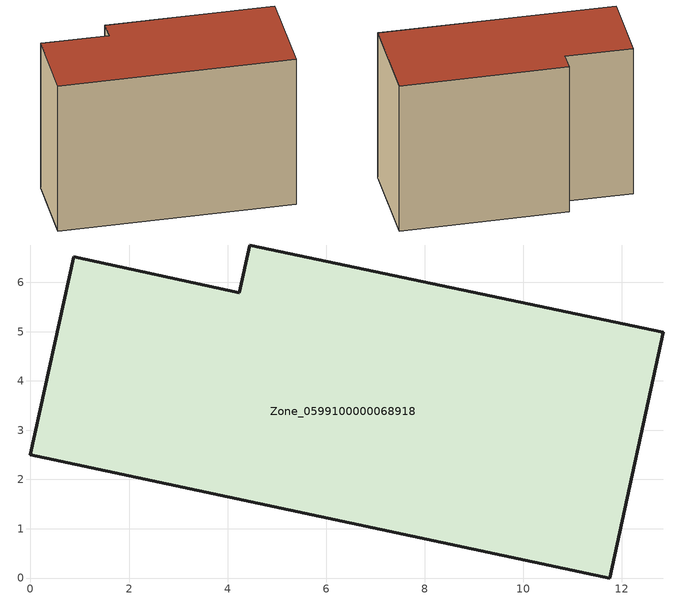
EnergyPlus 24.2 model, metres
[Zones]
Zone_0599100000068918
 floor ground (C_G): 11.76,0 0,2.5 0.88,6.52 4.24,5.79 4.45,6.76 12.84,4.99 z0
 wall outside (C_F): 11.76,0 12.84,4.99 4.45,6.76 4.24,5.79 0.88,6.52 0,2.5 11.76,0 z0:8.39
 roof outside (C_R): 0,2.5 11.76,0 12.84,4.99 4.45,6.76 4.24,5.79 0.88,6.52 z8.39
[BUILDING]
Pand.0599100000068918: North Axis=0; Terrain=City; Loads Convergence Tolerance Value=0.04; Temperature Convergence Tolerance Value=0.4; Solar Distribution=FullExterior; Maximum Number of Warmup Days=25; Minimum Number of Warmup Days=1
[Site:Location]
Rotterdam.The.Hague.AP_ZH_NLD Design_Conditions: Latitude=51.96; Longitude=4.45; Time Zone=1; Elevation=-4.5
[SITE:GROUNDTEMPERATURE:BUILDINGSURFACE]
18, 18, 18, 18, 18, 18, 18, 18, 18, 18, 18, 18
[MATERIAL] Thermal Absorptance=0.9; Solar Absorptance=0.7; Visible Absorptance=0.7
Name | Roughness | Thickness | Conductivity | Density | Specific Heat
G.TI.1975-1991 | MediumSmooth | 0.15 | 0.288461 | 540 | 1210
F.TI.1975-1991 | Rough | 0.3 | 0.230769 | 1920 | 840
R.TI.1975-1991 | MediumRough | 0.2 | 0.153846 | 1500 | 1000
[CONSTRUCTION]
C_G: G.TI.1975-1991
C_F: F.TI.1975-1991
C_R: R.TI.1975-1991
[ZONE]
Zone_0599100000068918: Type=1; Multiplier=1; Ceiling Height=Autocalculate; Volume=Autocalculate; Floor Area=autocalculate; Part of Total Floor Area=Yes
[ZONEINFILTRATION:DESIGNFLOWRATE]
Infil_Zone_0599100000068918: Zone or ZoneList or Space or SpaceList=Zone_0599100000068918; Schedule=AlwaysOn; Design Flow Rate Calculation Method=Flow/Area; Flow Rate per Floor Area=0.003; Constant Term Coefficient=1; Temperature Term Coefficient=0; Velocity Term Coefficient=0; Velocity Squared Term Coefficient=0
[HVACTEMPLATE:ZONE:IDEALLOADSAIRSYSTEM]
Zone_0599100000068918: Maximum Heating Supply Air Temperature=50; Minimum Cooling Supply Air Temperature=13; Maximum Heating Supply Air Humidity Ratio=0.0156; Minimum Cooling Supply Air Humidity Ratio=0.0077; Heating Limit=NoLimit; Cooling Limit=NoLimit; Dehumidification Control Type=ConstantSensibleHeatRatio; Cooling Sensible Heat Ratio=0.7; Dehumidification Setpoint=60; Humidification Control Type=None; Humidification Setpoint=30; Outdoor Air Method=None; Outdoor Air Flow Rate per Person=0.00944; Outdoor Air Flow Rate per Zone Floor Area=0; Outdoor Air Flow Rate per Zone=0; Demand Controlled Ventilation Type=None; Outdoor Air Economizer Type=NoEconomizer; Heat Recovery Type=None; Sensible Heat Recovery Effectiveness=0.7; Latent Heat Recovery Effectiveness=0.65
[ZONECONTROL:THERMOSTAT]
ThermostatControl_Zone_0599100000068918: Zone or ZoneList=Zone_0599100000068918; Control Type Schedule=DualSetpointControlType; Control 1=Thermostat_Zone_0599100000068918; Temperature Difference Between Cutout And Setpoint=0
[THERMOSTATSETPOINT:DUALSETPOINT]
Thermostat_Zone_0599100000068918: Heating Setpoint Temperature Schedule=HeatingSetpoint_Zone_0599100000068918; Cooling Setpoint Temperature Schedule=CoolingSetpoint_Zone_0599100000068918
[SCHEDULE:COMPACT]
HeatingSetpoint_Zone_0599100000068918: Through: 12/31, For: AllDays, Until: 24:00, 21
CoolingSetpoint_Zone_0599100000068918: Through: 12/31, For: AllDays, Until: 24:00, 24
DualSetpointControlType: Through: 12/31, For: AllDays, Until: 24:00, 4
AlwaysOn: Through: 12/31, For: AllDays, Until: 24:00, 1
